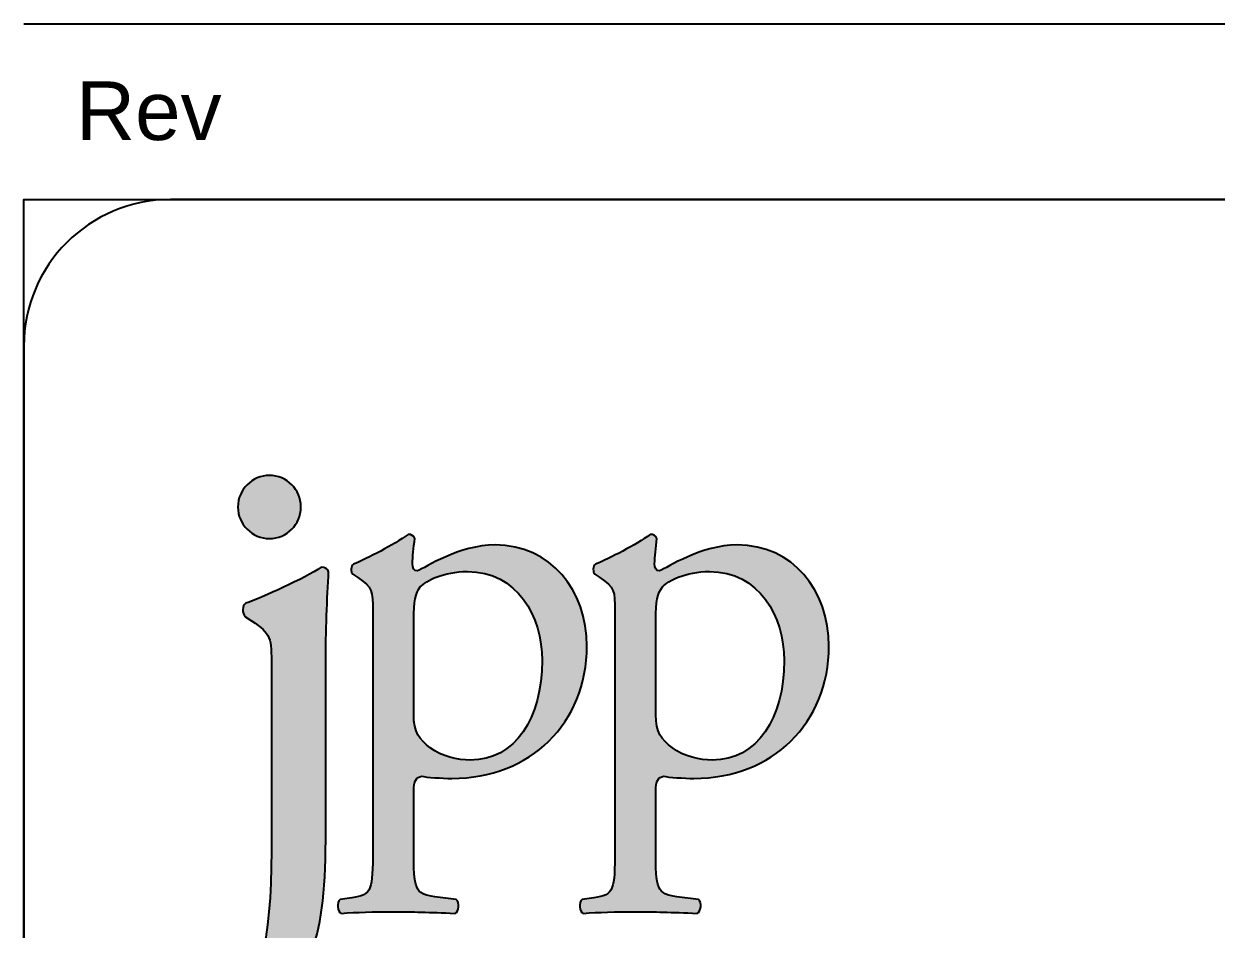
# Paper-space layout 'A0mask (portrait)' of a CAD drawing. Extents: x 0 to 810, y 0 to 1153.
# Drawn here: x 630 to 670.69, y 95.09 to 126 of the extents above; entities that cross this region are included whole.
import ezdxf
from ezdxf.enums import TextEntityAlignment as Align

# ---------------------------------------------------------------- set-up
doc = ezdxf.new("R2010")
doc.units = 0
doc.layers.get('0').update_dxf_attribs({"linetype": 'CONTINUOUS'})
doc.layers.get('Defpoints').update_dxf_attribs({"linetype": 'CONTINUOUS'})
doc.layers.add('JPP_Mask', color=7, linetype='CONTINUOUS')
doc.styles.add('JPP', font='arial.ttf')

# ---------------------------------------------------------------- blocks, each defined once
blk = doc.blocks.new('A0mask (portrait)')
at = {"true_color": 0x0081c6}
h = blk.add_hatch(color=142, dxfattribs=at)
edge = h.paths.add_edge_path()
edge.add_spline(control_points=[(639.458, 109.504), (639.458, 110.098), (638.976, 110.58), (638.382, 110.58)], knot_values=[3, 3, 3, 3, 4, 4, 4, 4], degree=3, periodic=0)
edge.add_spline(control_points=[(638.382, 110.58), (637.788, 110.58), (637.306, 110.098), (637.306, 109.504)], knot_values=[2, 2, 2, 2, 3, 3, 3, 3], degree=3, periodic=0)
edge.add_spline(control_points=[(637.306, 109.504), (637.306, 108.91), (637.788, 108.428), (638.382, 108.428)], knot_values=[1, 1, 1, 1, 2, 2, 2, 2], degree=3, periodic=0)
edge.add_spline(control_points=[(638.382, 108.428), (638.976, 108.428), (639.458, 108.91), (639.458, 109.504)], knot_values=[0, 0, 0, 0, 1, 1, 1, 1], degree=3, periodic=0)
at = {"true_color": 0x004a91}
h = blk.add_hatch(color=154, dxfattribs=at)
edge = h.paths.add_edge_path()
edge.add_spline(control_points=[(644.609, 100.238), (647.291, 100.238), (649.217, 102.127), (649.217, 104.752)], knot_values=[9, 9, 9, 9, 10, 10, 10, 10], degree=3, periodic=0)
edge.add_spline(control_points=[(649.217, 104.752), (649.217, 106.659), (647.99, 108.208), (646.082, 108.208)], knot_values=[8, 8, 8, 8, 9, 9, 9, 9], degree=3, periodic=0)
edge.add_spline(control_points=[(646.082, 108.208), (644.873, 108.208), (643.684, 107.433), (643.438, 107.32)], knot_values=[7, 7, 7, 7, 8, 8, 8, 8], degree=3, periodic=0)
edge.add_spline(control_points=[(643.438, 107.32), (643.305, 107.32), (643.268, 107.433), (643.268, 107.566)], knot_values=[6, 6, 6, 6, 7, 7, 7, 7], degree=3, periodic=0)
edge.add_spline(control_points=[(643.268, 107.566), (643.268, 107.812), (643.305, 108.095), (643.343, 108.434)], knot_values=[5, 5, 5, 5, 6, 6, 6, 6], degree=3, periodic=0)
edge.add_spline(control_points=[(643.343, 108.434), (643.305, 108.529), (643.23, 108.567), (643.117, 108.567)], knot_values=[4, 4, 4, 4, 5, 5, 5, 5], degree=3, periodic=0)
edge.add_spline(control_points=[(643.117, 108.567), (642.626, 108.208), (641.738, 107.755), (641.247, 107.547)], knot_values=[3, 3, 3, 3, 4, 4, 4, 4], degree=3, periodic=0)
edge.add_spline(control_points=[(641.247, 107.547), (641.153, 107.491), (641.153, 107.283), (641.228, 107.207)], knot_values=[2, 2, 2, 2, 3, 3, 3, 3], degree=3, periodic=0)
edge.add_spline(control_points=[(641.228, 107.207), (641.228, 107.207), (641.398, 107.094), (641.398, 107.094), (641.908, 106.753), (641.908, 106.659), (641.908, 105.923)], knot_values=[0, 0, 0, 0, 1, 1, 1, 2, 2, 2, 2], degree=3, periodic=0)
edge.add_spline(control_points=[(641.908, 105.923), (641.908, 105.923), (641.908, 103.893), (641.908, 101.862)], knot_values=[21.5, 21.5, 21.5, 21.5, 22, 22, 22, 22], degree=3, periodic=0)
edge.add_spline(control_points=[(641.908, 101.862), (641.908, 99.832), (641.908, 97.802), (641.908, 97.802), (641.908, 96.442), (641.889, 96.254), (641.191, 96.159)], knot_values=[20, 20, 20, 20, 20.5, 20.5, 20.5, 21.5, 21.5, 21.5, 21.5], degree=3, periodic=0)
edge.add_spline(control_points=[(641.191, 96.159), (641.191, 96.159), (640.793, 96.102), (640.793, 96.102), (640.661, 96.007), (640.699, 95.686), (640.831, 95.63)], knot_values=[18, 18, 18, 18, 19, 19, 19, 20, 20, 20, 20], degree=3, periodic=0)
edge.add_spline(control_points=[(640.831, 95.63), (641.36, 95.668), (641.927, 95.686), (642.607, 95.686)], knot_values=[17, 17, 17, 17, 18, 18, 18, 18], degree=3, periodic=0)
edge.add_spline(control_points=[(642.607, 95.686), (643.268, 95.686), (643.816, 95.668), (644.722, 95.63)], knot_values=[16, 16, 16, 16, 17, 17, 17, 17], degree=3, periodic=0)
edge.add_spline(control_points=[(644.722, 95.63), (644.854, 95.686), (644.892, 96.007), (644.76, 96.102)], knot_values=[15, 15, 15, 15, 16, 16, 16, 16], degree=3, periodic=0)
edge.add_spline(control_points=[(644.76, 96.102), (644.76, 96.102), (644.023, 96.197), (644.023, 96.197), (643.343, 96.291), (643.305, 96.461), (643.305, 97.802)], knot_values=[13, 13, 13, 13, 14, 14, 14, 15, 15, 15, 15], degree=3, periodic=0)
edge.add_spline(control_points=[(643.305, 97.802), (643.305, 97.802), (643.305, 99.785), (643.305, 99.785), (643.305, 100.181), (643.4, 100.275), (643.57, 100.314)], knot_values=[11, 11, 11, 11, 12, 12, 12, 13, 13, 13, 13], degree=3, periodic=0)
edge.add_spline(control_points=[(643.57, 100.314), (643.74, 100.275), (644.269, 100.238), (644.609, 100.238)], knot_values=[10, 10, 10, 10, 11, 11, 11, 11], degree=3, periodic=0)
edge = h.paths.add_edge_path(flags=16)
edge.add_spline(control_points=[(643.872, 101.277), (643.495, 101.579), (643.305, 101.806), (643.305, 102.41)], knot_values=[0, 0, 0, 0, 1, 1, 1, 1], degree=3, periodic=0)
edge.add_spline(control_points=[(643.305, 102.41), (643.305, 102.41), (643.305, 103.222), (643.305, 104.034)], knot_values=[6.5, 6.5, 6.5, 6.5, 7, 7, 7, 7], degree=3, periodic=0)
edge.add_spline(control_points=[(643.305, 104.034), (643.305, 104.846), (643.305, 105.659), (643.305, 105.659), (643.305, 106.282), (643.362, 106.565), (643.532, 106.773)], knot_values=[5, 5, 5, 5, 5.5, 5.5, 5.5, 6.5, 6.5, 6.5, 6.5], degree=3, periodic=0)
edge.add_spline(control_points=[(643.532, 106.773), (643.74, 106.999), (644.325, 107.301), (645.138, 107.301)], knot_values=[4, 4, 4, 4, 5, 5, 5, 5], degree=3, periodic=0)
edge.add_spline(control_points=[(645.138, 107.301), (646.837, 107.301), (647.687, 105.772), (647.687, 104.261)], knot_values=[3, 3, 3, 3, 4, 4, 4, 4], degree=3, periodic=0)
edge.add_spline(control_points=[(647.687, 104.261), (647.687, 102.297), (646.781, 100.861), (645.232, 100.861)], knot_values=[2, 2, 2, 2, 3, 3, 3, 3], degree=3, periodic=0)
edge.add_spline(control_points=[(645.232, 100.861), (644.835, 100.861), (644.25, 100.994), (643.872, 101.277)], knot_values=[1, 1, 1, 1, 2, 2, 2, 2], degree=3, periodic=0)
h = blk.add_hatch(color=154, dxfattribs=at)
edge = h.paths.add_edge_path()
edge.add_spline(control_points=[(651.568, 97.802), (651.568, 97.802), (651.568, 99.785), (651.568, 99.785), (651.568, 100.181), (651.662, 100.275), (651.832, 100.314)], knot_values=[11, 11, 11, 11, 12, 12, 12, 13, 13, 13, 13], degree=3, periodic=0)
edge.add_spline(control_points=[(651.832, 100.314), (652.002, 100.275), (652.531, 100.238), (652.871, 100.238)], knot_values=[10, 10, 10, 10, 11, 11, 11, 11], degree=3, periodic=0)
edge.add_spline(control_points=[(652.871, 100.238), (655.553, 100.238), (657.478, 102.127), (657.478, 104.752)], knot_values=[9, 9, 9, 9, 10, 10, 10, 10], degree=3, periodic=0)
edge.add_spline(control_points=[(657.478, 104.752), (657.478, 106.659), (656.251, 108.208), (654.344, 108.208)], knot_values=[8, 8, 8, 8, 9, 9, 9, 9], degree=3, periodic=0)
edge.add_spline(control_points=[(654.344, 108.208), (653.135, 108.208), (651.945, 107.433), (651.7, 107.32)], knot_values=[7, 7, 7, 7, 8, 8, 8, 8], degree=3, periodic=0)
edge.add_spline(control_points=[(651.7, 107.32), (651.568, 107.32), (651.53, 107.433), (651.53, 107.566)], knot_values=[6, 6, 6, 6, 7, 7, 7, 7], degree=3, periodic=0)
edge.add_spline(control_points=[(651.53, 107.566), (651.53, 107.812), (651.568, 108.095), (651.605, 108.434)], knot_values=[5, 5, 5, 5, 6, 6, 6, 6], degree=3, periodic=0)
edge.add_spline(control_points=[(651.605, 108.434), (651.568, 108.529), (651.492, 108.567), (651.379, 108.567)], knot_values=[4, 4, 4, 4, 5, 5, 5, 5], degree=3, periodic=0)
edge.add_spline(control_points=[(651.379, 108.567), (650.888, 108.208), (650, 107.755), (649.509, 107.547)], knot_values=[3, 3, 3, 3, 4, 4, 4, 4], degree=3, periodic=0)
edge.add_spline(control_points=[(649.509, 107.547), (649.414, 107.491), (649.414, 107.283), (649.49, 107.207)], knot_values=[2, 2, 2, 2, 3, 3, 3, 3], degree=3, periodic=0)
edge.add_spline(control_points=[(649.49, 107.207), (649.49, 107.207), (649.66, 107.094), (649.66, 107.094), (650.17, 106.753), (650.17, 106.659), (650.17, 105.923)], knot_values=[0, 0, 0, 0, 1, 1, 1, 2, 2, 2, 2], degree=3, periodic=0)
edge.add_spline(control_points=[(650.17, 105.923), (650.17, 105.923), (650.17, 103.893), (650.17, 101.862)], knot_values=[21.5, 21.5, 21.5, 21.5, 22, 22, 22, 22], degree=3, periodic=0)
edge.add_spline(control_points=[(650.17, 101.862), (650.17, 99.832), (650.17, 97.802), (650.17, 97.802), (650.17, 96.442), (650.151, 96.254), (649.452, 96.159)], knot_values=[20, 20, 20, 20, 20.5, 20.5, 20.5, 21.5, 21.5, 21.5, 21.5], degree=3, periodic=0)
edge.add_spline(control_points=[(649.452, 96.159), (649.452, 96.159), (649.056, 96.102), (649.056, 96.102), (648.923, 96.007), (648.961, 95.686), (649.093, 95.63)], knot_values=[18, 18, 18, 18, 19, 19, 19, 20, 20, 20, 20], degree=3, periodic=0)
edge.add_spline(control_points=[(649.093, 95.63), (649.622, 95.668), (650.189, 95.686), (650.869, 95.686)], knot_values=[17, 17, 17, 17, 18, 18, 18, 18], degree=3, periodic=0)
edge.add_spline(control_points=[(650.869, 95.686), (651.53, 95.686), (652.078, 95.668), (652.984, 95.63)], knot_values=[16, 16, 16, 16, 17, 17, 17, 17], degree=3, periodic=0)
edge.add_spline(control_points=[(652.984, 95.63), (653.116, 95.686), (653.154, 96.007), (653.022, 96.102)], knot_values=[15, 15, 15, 15, 16, 16, 16, 16], degree=3, periodic=0)
edge.add_spline(control_points=[(653.022, 96.102), (653.022, 96.102), (652.285, 96.197), (652.285, 96.197), (651.605, 96.291), (651.568, 96.461), (651.568, 97.802)], knot_values=[13, 13, 13, 13, 14, 14, 14, 15, 15, 15, 15], degree=3, periodic=0)
edge = h.paths.add_edge_path(flags=16)
edge.add_spline(control_points=[(652.134, 101.277), (651.757, 101.579), (651.568, 101.806), (651.568, 102.41)], knot_values=[0, 0, 0, 0, 1, 1, 1, 1], degree=3, periodic=0)
edge.add_spline(control_points=[(651.568, 102.41), (651.568, 102.41), (651.568, 103.222), (651.568, 104.034)], knot_values=[6.5, 6.5, 6.5, 6.5, 7, 7, 7, 7], degree=3, periodic=0)
edge.add_spline(control_points=[(651.568, 104.034), (651.568, 104.846), (651.568, 105.659), (651.568, 105.659), (651.568, 106.282), (651.624, 106.565), (651.794, 106.773)], knot_values=[5, 5, 5, 5, 5.5, 5.5, 5.5, 6.5, 6.5, 6.5, 6.5], degree=3, periodic=0)
edge.add_spline(control_points=[(651.794, 106.773), (652.002, 106.999), (652.587, 107.301), (653.399, 107.301)], knot_values=[4, 4, 4, 4, 5, 5, 5, 5], degree=3, periodic=0)
edge.add_spline(control_points=[(653.399, 107.301), (655.099, 107.301), (655.949, 105.772), (655.949, 104.261)], knot_values=[3, 3, 3, 3, 4, 4, 4, 4], degree=3, periodic=0)
edge.add_spline(control_points=[(655.949, 104.261), (655.949, 102.297), (655.043, 100.861), (653.494, 100.861)], knot_values=[2, 2, 2, 2, 3, 3, 3, 3], degree=3, periodic=0)
edge.add_spline(control_points=[(653.494, 100.861), (653.097, 100.861), (652.512, 100.994), (652.134, 101.277)], knot_values=[1, 1, 1, 1, 2, 2, 2, 2], degree=3, periodic=0)
h = blk.add_hatch(color=154, dxfattribs=at)
edge = h.paths.add_edge_path()
edge.add_spline(control_points=[(640.303, 98.126), (640.303, 98.126), (640.303, 104.188), (640.303, 104.188), (640.303, 105.215), (640.353, 106.417), (640.403, 107.294)], knot_values=[5, 5, 5, 5, 6, 6, 6, 7, 7, 7, 7], degree=3, periodic=0)
edge.add_spline(control_points=[(640.403, 107.294), (640.378, 107.394), (640.278, 107.445), (640.153, 107.445)], knot_values=[4, 4, 4, 4, 5, 5, 5, 5], degree=3, periodic=0)
edge.add_spline(control_points=[(640.153, 107.445), (639.577, 107.069), (638.149, 106.417), (637.573, 106.217)], knot_values=[3, 3, 3, 3, 4, 4, 4, 4], degree=3, periodic=0)
edge.add_spline(control_points=[(637.573, 106.217), (637.447, 106.141), (637.447, 105.866), (637.548, 105.766)], knot_values=[2, 2, 2, 2, 3, 3, 3, 3], degree=3, periodic=0)
edge.add_spline(control_points=[(637.548, 105.766), (637.548, 105.766), (637.773, 105.616), (637.773, 105.616), (638.45, 105.165), (638.45, 105.04), (638.45, 104.063)], knot_values=[0, 0, 0, 0, 1, 1, 1, 2, 2, 2, 2], degree=3, periodic=0)
edge.add_spline(control_points=[(638.45, 104.063), (638.45, 104.063), (638.45, 102.485), (638.45, 100.907)], knot_values=[12.5, 12.5, 12.5, 12.5, 13, 13, 13, 13], degree=3, periodic=0)
edge.add_spline(control_points=[(638.45, 100.907), (638.45, 99.329), (638.45, 97.75), (638.45, 97.75), (638.45, 94.695), (637.999, 92.891), (637.097, 91.84)], knot_values=[11, 11, 11, 11, 11.5, 11.5, 11.5, 12.5, 12.5, 12.5, 12.5], degree=3, periodic=0)
edge.add_spline(control_points=[(637.097, 91.84), (636.746, 91.439), (636.27, 91.037), (635.618, 90.712)], knot_values=[10, 10, 10, 10, 11, 11, 11, 11], degree=3, periodic=0)
edge.add_spline(control_points=[(635.618, 90.712), (635.519, 90.462), (635.669, 90.186), (635.97, 90.136)], knot_values=[9, 9, 9, 9, 10, 10, 10, 10], degree=3, periodic=0)
edge.add_spline(control_points=[(635.97, 90.136), (637.698, 91.213), (639.025, 92.416), (639.777, 94.219)], knot_values=[8, 8, 8, 8, 9, 9, 9, 9], degree=3, periodic=0)
edge.add_spline(control_points=[(639.777, 94.219), (640.128, 95.07), (640.303, 96.323), (640.303, 98.126)], knot_values=[7, 7, 7, 7, 8, 8, 8, 8], degree=3, periodic=0)
at = {"color": 154, "true_color": 0x004a91}
for p, q in [((805, 120), (635, 120)), ((630, 115), (630, 5))]:
    blk.add_line(p, q, dxfattribs=at)
blk.add_arc((635, 115), 5, 90, 180, dxfattribs=at)
at = {"layer": 'Defpoints'}
blk.add_lwpolyline([(630, 0), (630, 120), (810, 120)], dxfattribs=at)
at = {"layer": 'Defpoints', "color": 142, "true_color": 0x0081c6}
blk.add_open_spline([(639.458, 109.504), (639.458, 108.91), (638.976, 108.428), (638.382, 108.428), (637.788, 108.428), (637.306, 108.91), (637.306, 109.504), (637.306, 110.098), (637.788, 110.58), (638.382, 110.58), (638.976, 110.58), (639.458, 110.098), (639.458, 109.504)], degree=3, knots=[0, 0, 0, 0, 1, 1, 1, 2, 2, 2, 3, 3, 3, 4, 4, 4, 4], dxfattribs=at)
at = {"layer": 'Defpoints', "color": 154, "true_color": 0x004a91}
for points, knots in [([(641.908, 105.923), (641.908, 106.659), (641.908, 106.753), (641.398, 107.094), (641.398, 107.094), (641.228, 107.207), (641.228, 107.207), (641.153, 107.283), (641.153, 107.491), (641.247, 107.547), (641.738, 107.755), (642.626, 108.208), (643.117, 108.567), (643.23, 108.567), (643.305, 108.529), (643.343, 108.434), (643.305, 108.095), (643.268, 107.812), (643.268, 107.566), (643.268, 107.433), (643.305, 107.32), (643.438, 107.32), (643.684, 107.433), (644.873, 108.208), (646.082, 108.208), (647.99, 108.208), (649.217, 106.659), (649.217, 104.752), (649.217, 102.127), (647.291, 100.238), (644.609, 100.238), (644.269, 100.238), (643.74, 100.275), (643.57, 100.314), (643.4, 100.275), (643.305, 100.181), (643.305, 99.785), (643.305, 99.785), (643.305, 97.802), (643.305, 97.802), (643.305, 96.461), (643.343, 96.291), (644.023, 96.197), (644.023, 96.197), (644.76, 96.102), (644.76, 96.102), (644.892, 96.007), (644.854, 95.686), (644.722, 95.63), (643.816, 95.668), (643.268, 95.686), (642.607, 95.686), (641.927, 95.686), (641.36, 95.668), (640.831, 95.63), (640.699, 95.686), (640.661, 96.007), (640.793, 96.102), (640.793, 96.102), (641.191, 96.159), (641.191, 96.159), (641.889, 96.254), (641.908, 96.442), (641.908, 97.802), (641.908, 97.802), (641.908, 105.923), (641.908, 105.923)], [0, 0, 0, 0, 1, 1, 1, 2, 2, 2, 3, 3, 3, 4, 4, 4, 5, 5, 5, 6, 6, 6, 7, 7, 7, 8, 8, 8, 9, 9, 9, 10, 10, 10, 11, 11, 11, 12, 12, 12, 13, 13, 13, 14, 14, 14, 15, 15, 15, 16, 16, 16, 17, 17, 17, 18, 18, 18, 19, 19, 19, 20, 20, 20, 21, 21, 21, 22, 22, 22, 22]), ([(650.17, 105.923), (650.17, 106.659), (650.17, 106.753), (649.66, 107.094), (649.66, 107.094), (649.49, 107.207), (649.49, 107.207), (649.414, 107.283), (649.414, 107.491), (649.509, 107.547), (650, 107.755), (650.888, 108.208), (651.379, 108.567), (651.492, 108.567), (651.568, 108.529), (651.605, 108.434), (651.568, 108.095), (651.53, 107.812), (651.53, 107.566), (651.53, 107.433), (651.568, 107.32), (651.7, 107.32), (651.945, 107.433), (653.135, 108.208), (654.344, 108.208), (656.251, 108.208), (657.478, 106.659), (657.478, 104.752), (657.478, 102.127), (655.553, 100.238), (652.871, 100.238), (652.531, 100.238), (652.002, 100.275), (651.832, 100.314), (651.662, 100.275), (651.568, 100.181), (651.568, 99.785), (651.568, 99.785), (651.568, 97.802), (651.568, 97.802), (651.568, 96.461), (651.605, 96.291), (652.285, 96.197), (652.285, 96.197), (653.022, 96.102), (653.022, 96.102), (653.154, 96.007), (653.116, 95.686), (652.984, 95.63), (652.078, 95.668), (651.53, 95.686), (650.869, 95.686), (650.189, 95.686), (649.622, 95.668), (649.093, 95.63), (648.961, 95.686), (648.923, 96.007), (649.056, 96.102), (649.056, 96.102), (649.452, 96.159), (649.452, 96.159), (650.151, 96.254), (650.17, 96.442), (650.17, 97.802), (650.17, 97.802), (650.17, 105.923), (650.17, 105.923)], [0, 0, 0, 0, 1, 1, 1, 2, 2, 2, 3, 3, 3, 4, 4, 4, 5, 5, 5, 6, 6, 6, 7, 7, 7, 8, 8, 8, 9, 9, 9, 10, 10, 10, 11, 11, 11, 12, 12, 12, 13, 13, 13, 14, 14, 14, 15, 15, 15, 16, 16, 16, 17, 17, 17, 18, 18, 18, 19, 19, 19, 20, 20, 20, 21, 21, 21, 22, 22, 22, 22]), ([(638.45, 104.063), (638.45, 105.04), (638.45, 105.165), (637.773, 105.616), (637.773, 105.616), (637.548, 105.766), (637.548, 105.766), (637.447, 105.866), (637.447, 106.141), (637.573, 106.217), (638.149, 106.417), (639.577, 107.069), (640.153, 107.445), (640.278, 107.445), (640.378, 107.394), (640.403, 107.294), (640.353, 106.417), (640.303, 105.215), (640.303, 104.188), (640.303, 104.188), (640.303, 98.126), (640.303, 98.126), (640.303, 96.323), (640.128, 95.07), (639.777, 94.219), (639.025, 92.416), (637.698, 91.213), (635.97, 90.136), (635.669, 90.186), (635.519, 90.462), (635.618, 90.712), (636.27, 91.037), (636.746, 91.439), (637.097, 91.84), (637.999, 92.891), (638.45, 94.695), (638.45, 97.75), (638.45, 97.75), (638.45, 104.063), (638.45, 104.063)], [0, 0, 0, 0, 1, 1, 1, 2, 2, 2, 3, 3, 3, 4, 4, 4, 5, 5, 5, 6, 6, 6, 7, 7, 7, 8, 8, 8, 9, 9, 9, 10, 10, 10, 11, 11, 11, 12, 12, 12, 13, 13, 13, 13]), ([(643.305, 102.41), (643.305, 101.806), (643.495, 101.579), (643.872, 101.277), (644.25, 100.994), (644.835, 100.861), (645.232, 100.861), (646.781, 100.861), (647.687, 102.297), (647.687, 104.261), (647.687, 105.772), (646.837, 107.301), (645.138, 107.301), (644.325, 107.301), (643.74, 106.999), (643.532, 106.773), (643.362, 106.565), (643.305, 106.282), (643.305, 105.659), (643.305, 105.659), (643.305, 102.41), (643.305, 102.41)], [0, 0, 0, 0, 1, 1, 1, 2, 2, 2, 3, 3, 3, 4, 4, 4, 5, 5, 5, 6, 6, 6, 7, 7, 7, 7]), ([(651.568, 102.41), (651.568, 101.806), (651.757, 101.579), (652.134, 101.277), (652.512, 100.994), (653.097, 100.861), (653.494, 100.861), (655.043, 100.861), (655.949, 102.297), (655.949, 104.261), (655.949, 105.772), (655.099, 107.301), (653.399, 107.301), (652.587, 107.301), (652.002, 106.999), (651.794, 106.773), (651.624, 106.565), (651.568, 106.282), (651.568, 105.659), (651.568, 105.659), (651.568, 102.41), (651.568, 102.41)], [0, 0, 0, 0, 1, 1, 1, 2, 2, 2, 3, 3, 3, 4, 4, 4, 5, 5, 5, 6, 6, 6, 7, 7, 7, 7])]:
    blk.add_open_spline(points, degree=3, knots=knots, dxfattribs=at)
at = {"color": 7, "style": 'JPP'}
for tag, p in [('Client', (743, 115)), ('Project1', (743, 90)), ('Project2', (743, 82.5)), ('Project3', (743, 75)), ('Title1', (743, 57.5)), ('Title2', (743, 50)), ('Title3', (743, 42.5)), ('Status', (635, 7.5))]:
    blk.add_attdef(tag, text='', height=3.5, dxfattribs=at).set_placement(p, align=Align.MIDDLE_LEFT)
at = {"color": 2, "style": 'JPP'}
for tag, p in [('Scale', (662.5, 25)), ('Checked', (752.5, 25)), ('Drawn', (707.5, 25)), ('Date', (797.5, 25))]:
    blk.add_attdef(tag, text='', height=2, dxfattribs=at).set_placement(p, align=Align.MIDDLE_CENTER)
at = {"color": 6, "style": 'JPP'}
for tag, p in [('Ref', (725, 7.5)), ('DrgNo.', (767, 7.5))]:
    blk.add_attdef(tag, text='', height=4, dxfattribs=at).set_placement(p, align=Align.MIDDLE_LEFT)
blk.add_attdef('Rev', text='', height=4, dxfattribs=at).set_placement((801.275, 7.5), align=Align.MIDDLE_CENTER)
blk = doc.blocks.new('A0A1revisionblock')
at = {"layer": 'Defpoints'}
for p, q in [((0, 6), (180, 6)), ((0, 0), (180, 0))]:
    blk.add_line(p, q, dxfattribs=at)
at = {"color": 2, "style": 'JPP'}
blk.add_text('Rev', height=2, dxfattribs=at).set_placement((1.78, 2.033))
at = {"color": 2, "style": 'JPP', "flags": 8}
for tag, p in [('RevChecked', (148.025, 2)), ('RevLetter', (7.525, 2)), ('RevNote_001', (12.739, 1.999)), ('RevBy', (127.525, 2)), ('RevDate', (164.025, 2))]:
    blk.add_attdef(tag, p, '', height=2, dxfattribs=at)

psp = doc.layouts.new('A0mask (portrait)')

# ---------------------------------------------------------------- block references
psp.add_blockref('A0A1revisionblock', (630, 120))
at = {"layer": 'JPP_Mask'}
psp.add_blockref('A0mask (portrait)', (0, 0), dxfattribs=at)

doc.saveas('drawing.dxf')
